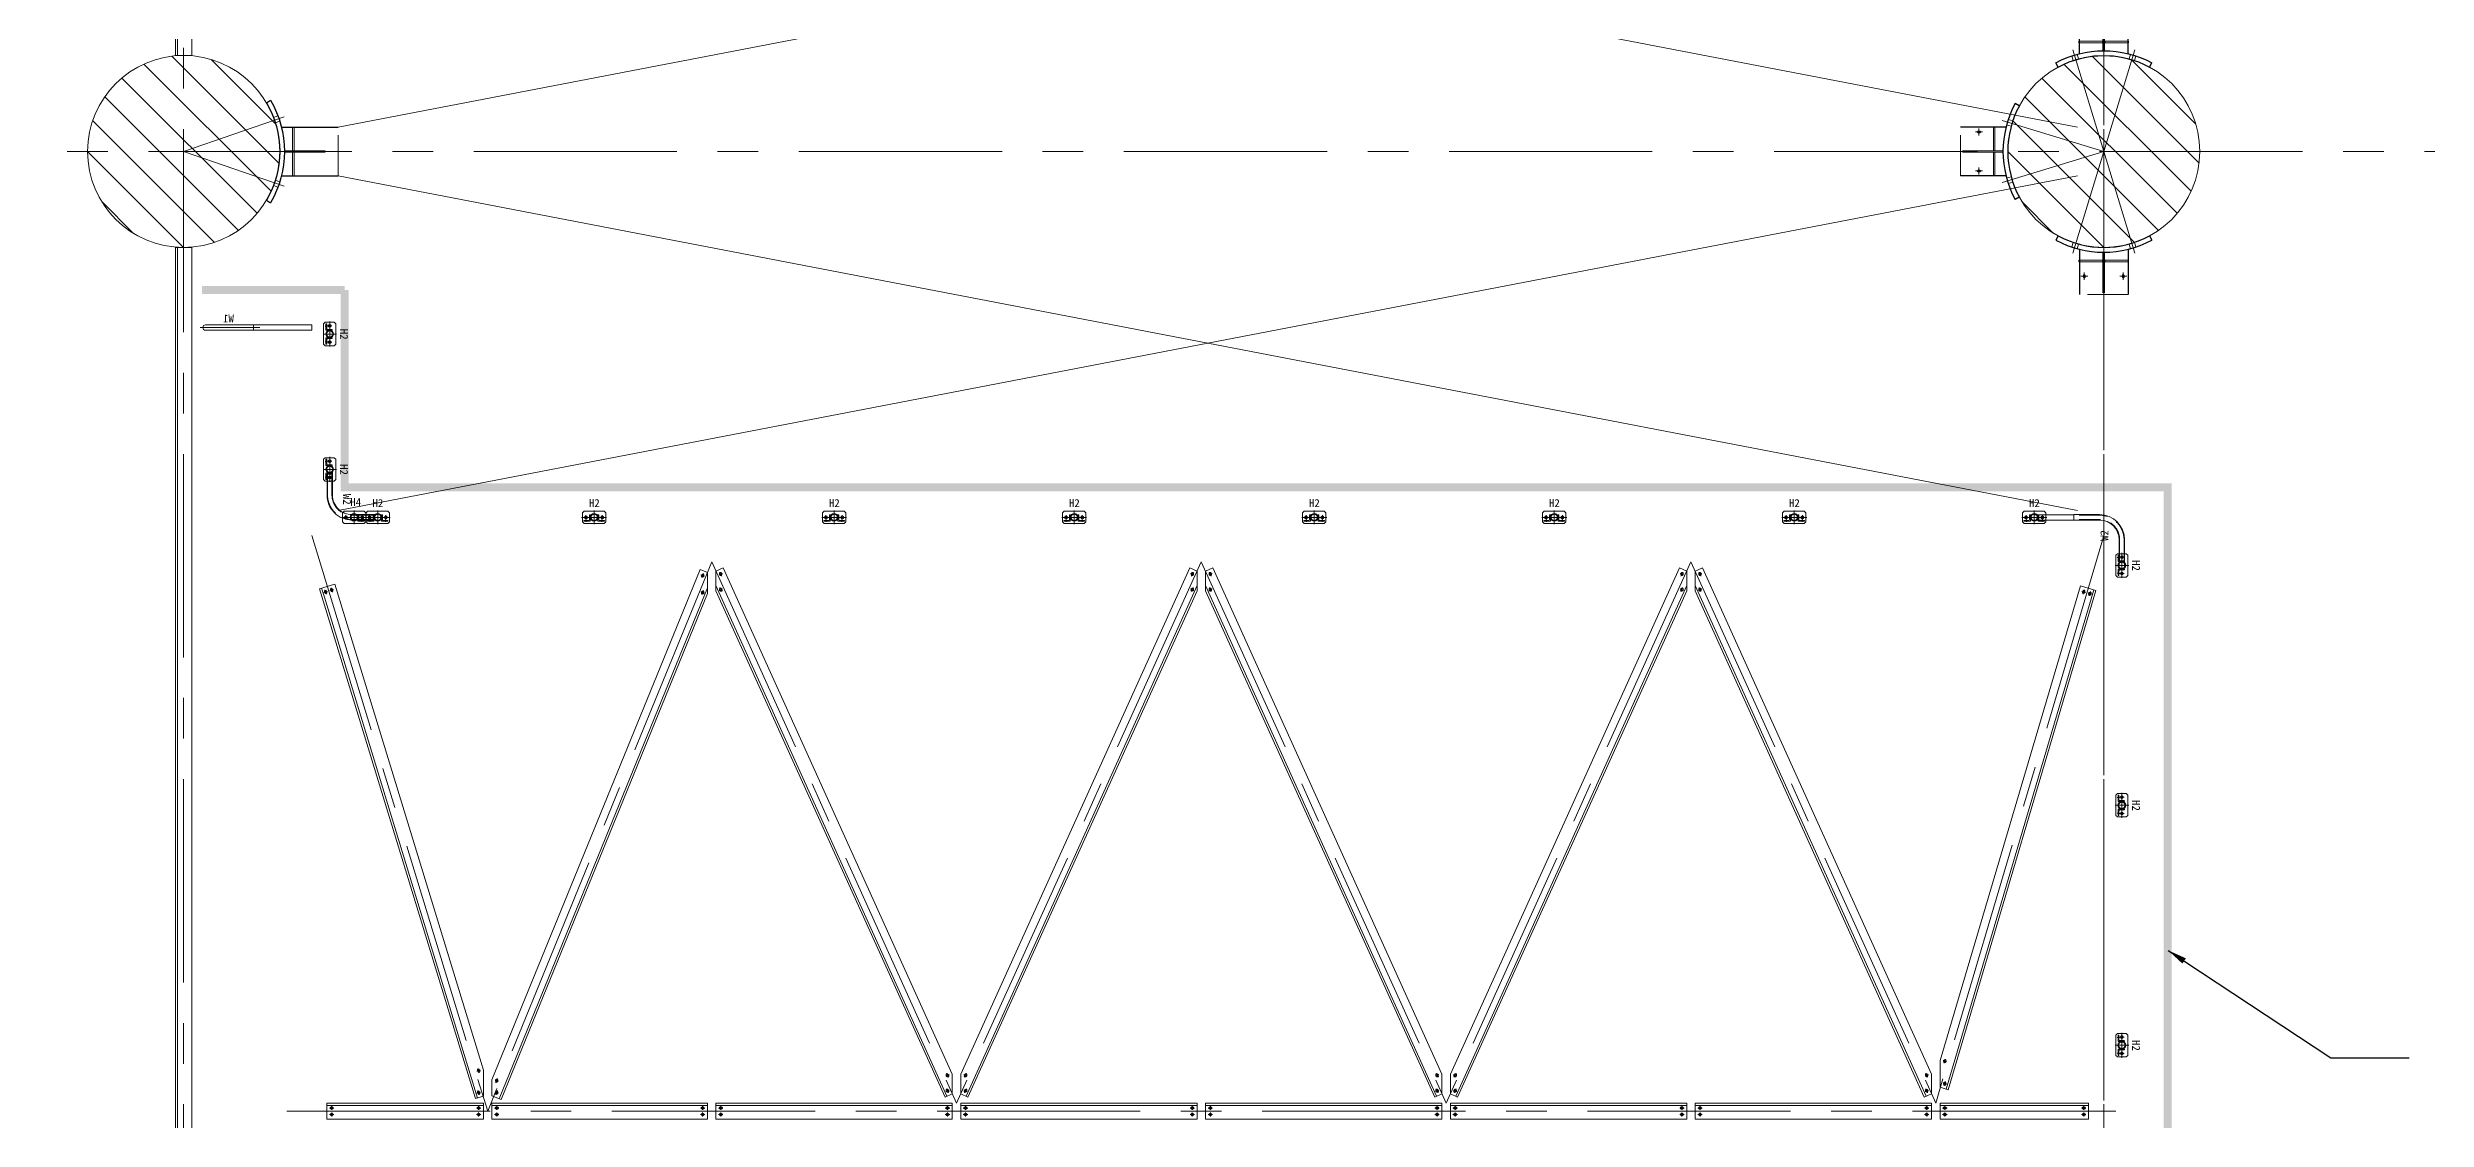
# Model space of a CAD drawing. Header units: millimetres. Extents: x -16602 to 168350, y -134254 to 50573.
# Drawn here: x 122185 to 137052, y -109989 to -103288 of the extents above; entities that cross this region are included whole.
import ezdxf

# ---------------------------------------------------------------- set-up
doc = ezdxf.new("R2010")
doc.units = ezdxf.units.MM
doc.header["$LTSCALE"] = 40
for name, pattern in [('CENTER', [50.8, 31.75, -6.35, 6.35, -6.35]), ('CENTER2', [28.575, 19.05, -3.175, 3.175, -3.175]), ('HIDDEN', [9.525, 6.35, -3.175]), ('HIDDEN2', [4.7625, 3.175, -1.5875])]:
    doc.linetypes.add(name, pattern=pattern)
doc.layers.get('0').update_dxf_attribs({"linetype": 'CONTINUOUS', "lineweight": 13})
for name, color, linetype, lineweight in [('01-CEN', 1, 'CENTER', 13), ('02-DIM', 2, 'CONTINUOUS', 13), ('04-HID', 3, 'HIDDEN', 13), ('06\\M+5B4D6\\M+5CFDF', 7, 'CONTINUOUS', 30), ('Handrail', 6, 'CONTINUOUS', 13)]:
    doc.layers.add(name, color=color, linetype=linetype, lineweight=lineweight)
doc.layers.get('02-DIM').off()
doc.styles.add('ROMANS', font='ROMANS.SHX', dxfattribs={"width": 0.75})
doc.styles.add('T', font='SimSun.ttf', dxfattribs={"height": 100})
doc.dimstyles.new('1TO80$7', dxfattribs={"dimscale": 80, "dimtxt": 2.5, "dimasz": 1.5, "dimexe": 1, "dimexo": 1.5, "dimgap": 1, "dimtad": 0, "dimdec": 0, "dimrnd": 0.5, "dimdsep": 46, "dimtxsty": 'ROMANS', "dimblk1": 'OBLIQUE', "dimblk2": 'OBLIQUE', "dimsah": 1, "dimcen": 0.09, "dimadec": 0, "dimazin": 0, "dimtfac": 0.6, "dimtdec": 0, "dimtmove": 0, "dimatfit": 2, "dimfxl": 0, "dimtolj": 1, "dimarcsym": 0})

# ---------------------------------------------------------------- blocks, each defined once
blk = doc.blocks.new('\\M+5B3A4\\M+5BFD7A')
at = {"layer": '01-CEN'}
for p, q in [((22.5, 0), (-22.5, 0)), ((0, -22.5), (0, 22.5))]:
    blk.add_line(p, q, dxfattribs=at)
at = {"layer": '04-HID'}
for p, q in [((5, 5), (-5, 5)), ((5, -5), (-5, -5))]:
    blk.add_line(p, q, dxfattribs=at)
at = {"layer": '04-HID', "ltscale": 30}
blk.add_circle((0, 0), 5, dxfattribs=at)
for centre, start, end in [((-5, 0), 90, 270), ((5, 0), 270, 90)]:
    blk.add_arc(centre, 5, start, end, dxfattribs=at)
blk = doc.blocks.new('BE2')
at = {"color": 7, "linetype": 'Continuous'}
blk.add_line((680, 152), (680, -152), dxfattribs=at)
at = {"layer": '01-CEN'}
for q in [(636, 194), (636, -194)]:
    blk.add_line((0, 0), q, dxfattribs=at)
at = {"layer": '04-HID'}
for p, q in [((569, 192), (597, 200)), ((579, 158), (608, 167)), ((895, 152), (895, -152)), ((630, 5), (895, 5)), ((630, -5), (895, -5)), ((569, -192), (597, -200)), ((579, -158), (608, -167))]:
    blk.add_line(p, q, dxfattribs=at)
for points in [[(680, 5), (690, 5), (690, 152), (680, 152)], [(680, -5), (690, -5), (690, -152), (680, -152)]]:
    blk.add_lwpolyline(points, close=True, dxfattribs=at)
at = {"layer": '06\\M+5B4D6\\M+5CFDF'}
for p, q in [((528, 285), (554, 300)), ((611, 152), (895, 152)), ((528, -285), (554, -300)), ((611, -152), (895, -152))]:
    blk.add_line(p, q, dxfattribs=at)
for radius in [630, 600]:
    blk.add_arc((0, 0), radius, 331.5908, 28.4092, dxfattribs=at)
at = {"layer": '02-DIM'}
blk.add_blockref('\\M+5B3A4\\M+5BFD7A', (780, 122), dxfattribs=at)
at = {"layer": '02-DIM', "xscale": -1, "rotation": 180}
blk.add_blockref('\\M+5B3A4\\M+5BFD7A', (780, -122), dxfattribs=at)
blk = doc.blocks.new('UA')
at = {"color": 7, "linetype": 'Continuous'}
blk.add_line((680, 152), (680, -152), dxfattribs=at)
at = {"layer": '01-CEN'}
for q in [(628, 217), (628, -217)]:
    blk.add_line((0, 0), q, dxfattribs=at)
at = {"layer": '04-HID'}
for p, q in [((561, 213), (589, 223)), ((572, 180), (601, 190)), ((965, 152), (965, -152)), ((630, 5), (965, 5)), ((630, -5), (965, -5)), ((561, -213), (589, -223)), ((572, -180), (601, -190))]:
    blk.add_line(p, q, dxfattribs=at)
for points in [[(680, 5), (690, 5), (690, 152), (680, 152)], [(680, -5), (690, -5), (690, -152), (680, -152)]]:
    blk.add_lwpolyline(points, close=True, dxfattribs=at)
at = {"layer": '06\\M+5B4D6\\M+5CFDF'}
for p, q in [((517, 305), (543, 320)), ((611, 152), (965, 152)), ((611, -152), (965, -152)), ((517, -305), (543, -320))]:
    blk.add_line(p, q, dxfattribs=at)
for radius in [600, 630]:
    blk.add_arc((0, 0), radius, 329.4423, 30.5577, dxfattribs=at)
blk = doc.blocks.new('BE')
at = {"color": 7, "linetype": 'Continuous'}
blk.add_line((680, 155), (680, -155), dxfattribs=at)
at = {"layer": '01-CEN'}
for q in [(636, 194), (636, -194)]:
    blk.add_line((0, 0), q, dxfattribs=at)
at = {"layer": '04-HID'}
for p, q in [((569, 192), (597, 200)), ((579, 158), (608, 167)), ((895, 152), (895, -152)), ((630, 5), (895, 5)), ((630, -5), (895, -5)), ((569, -192), (597, -200)), ((579, -158), (608, -167))]:
    blk.add_line(p, q, dxfattribs=at)
for points in [[(680, 8), (690, 8), (690, 155), (680, 155)], [(680, -8), (690, -8), (690, -155), (680, -155)]]:
    blk.add_lwpolyline(points, close=True, dxfattribs=at)
at = {"layer": '06\\M+5B4D6\\M+5CFDF'}
for p, q in [((528, 285), (554, 300)), ((611, 152), (895, 152)), ((528, -285), (554, -300)), ((611, -152), (895, -152))]:
    blk.add_line(p, q, dxfattribs=at)
for radius in [630, 600]:
    blk.add_arc((0, 0), radius, 331.5908, 28.4092, dxfattribs=at)
at = {"layer": '02-DIM'}
blk.add_blockref('\\M+5B3A4\\M+5BFD7A', (780, 122), dxfattribs=at)
at = {"layer": '02-DIM', "xscale": -1, "rotation": 180}
blk.add_blockref('\\M+5B3A4\\M+5BFD7A', (780, -122), dxfattribs=at)
blk = doc.blocks.new('040x05a')
for p, q in [((0, 40), (0, 0)), ((2.6, 40), (0, 40)), ((0, 0), (40, 0)), ((5, 11), (5, 37.6)), ((37.6, 5), (11, 5)), ((40, 0), (40, 2.6))]:
    blk.add_line(p, q)
for centre, radius, start, end in [((2.6, 37.6), 2.4, 0, 90), ((11, 11), 6, 180, 270), ((37.6, 2.6), 2.4, 0, 90)]:
    blk.add_arc(centre, radius, start, end)
blk = doc.blocks.new('H2')
at = {"linetype": 'CENTER2'}
for p, q in [((-78, 0), (78, 0)), ((0, -42), (0, 43))]:
    blk.add_line(p, q, dxfattribs=at)
for p, q in [((-73, 28), (-63, 38)), ((-73, 28), (-73, -28)), ((-37, 0), (-65, 0)), ((63, 38), (-63, 38)), ((-51, 14), (-51, -14)), ((37, 0), (65, 0)), ((51, 14), (51, -14)), ((63, 38), (73, 28)), ((73, -28), (73, 28)), ((-63, -38), (-73, -28)), ((-63, -38), (63, -38)), ((-56, -19), (-56, -24)), ((-49, -14), (-49, -29)), ((-42, -19), (-42, -24)), ((42, -19), (42, -24)), ((49, -14), (49, -29)), ((56, -19), (56, -24)), ((73, -28), (63, -38))]:
    blk.add_line(p, q)
for centre, radius in [((-51, 0), 9), ((0, 0), 24.1), ((0, 0), 20.1), ((51, 0), 9)]:
    blk.add_circle(centre, radius)
at = {"extrusion": (0, 0, -1), "zscale": -1}
blk.add_blockref('040x05a', (24, -24), dxfattribs=at)
blk.add_blockref('040x05a', (24, -24))
at = {"ltscale": 30, "style": 'T'}
blk.add_text('H2', height=50, dxfattribs=at).set_placement((-33, 64))
blk = doc.blocks.new('W2')
for p, q in [((-17, 0), (17, 0)), ((-17, -160), (-17, 0)), ((17, -160), (17, 0)), ((-300, -283), (-300, -317)), ((-140, -283), (-300, -283)), ((-140, -317), (-300, -317))]:
    blk.add_line(p, q)
at = {"linetype": 'HIDDEN2'}
for p, q in [((-14, -160), (-14, 0)), ((14, -160), (14, 0)), ((-140, -286), (-300, -286)), ((-140, -314), (-300, -314))]:
    blk.add_line(p, q, dxfattribs=at)
for radius in [154, 126]:
    blk.add_arc((-140, -160), radius, 270, 0, dxfattribs=at)
for radius in [157, 123]:
    blk.add_arc((-140, -160), radius, 270, 0)
at = {"style": 'T'}
blk.add_text('W2', height=50, dxfattribs=at).set_placement((-147, -216))
blk = doc.blocks.new('H4')
at = {"linetype": 'CENTER2'}
for p, q in [((78, 0), (-78, 0)), ((0, -42), (0, 43))]:
    blk.add_line(p, q, dxfattribs=at)
for p, q in [((-63, 38), (-73, 28)), ((-73, -28), (-73, 28)), ((-37, 0), (-65, 0)), ((-63, 38), (63, 38)), ((-51, 14), (-51, -14)), ((37, 0), (65, 0)), ((51, 14), (51, -14)), ((73, 28), (63, 38)), ((73, 28), (73, -28)), ((-73, -28), (-63, -38)), ((63, -38), (-63, -38)), ((42, -19), (42, -24)), ((49, -14), (49, -29)), ((56, -19), (56, -24)), ((63, -38), (73, -28))]:
    blk.add_line(p, q)
for centre, radius in [((-51, 0), 9), ((0, 0), 24.1), ((0, 0), 20.1), ((51, 0), 9)]:
    blk.add_circle(centre, radius)
blk.add_blockref('040x05a', (24, -24))
at = {"ltscale": 30, "style": 'T'}
blk.add_text('H4', height=50, dxfattribs=at).set_placement((-24, 70))
blk = doc.blocks.new('A$C2DE92BC2')
at = {"layer": 'Handrail'}
for p, q in [((-17, 0), (17, 0)), ((-17, -300), (-17, 0)), ((17, -300), (17, 0))]:
    blk.add_line(p, q, dxfattribs=at)
at = {"layer": 'Handrail', "linetype": 'CENTER2'}
blk.add_line((0, -334), (0, 40), dxfattribs=at)
at = {"layer": 'Handrail', "ltscale": 30}
blk.add_arc((0, -300), 16.8, 180, 0, dxfattribs=at)
at = {"layer": 'Handrail', "style": 'T'}
blk.add_text('W1', height=50, rotation=270, dxfattribs=at).set_placement((32, -123))
blk = doc.blocks.new('_OBLIQUE')
at = {"color": 0, "linetype": 'ByBlock'}
blk.add_line((-0.5, -0.5), (0.5, 0.5), dxfattribs=at)

msp = doc.modelspace()

# ---------------------------------------------------------------- hatches: boundary and pattern name
h = msp.add_hatch()
h.set_pattern_fill('ANSI31', color=256, scale=50, style=0)
h.set_pattern_definition([(315, (19853.43, -102833.53), (-112.2532, -112.2532), [])])
edge = h.paths.add_edge_path()
edge.add_arc((123035.6, -103938), 600, 0, 360, ccw=False)
h = msp.add_hatch()
h.set_pattern_fill('ANSI31', color=256, scale=50, style=0)
h.set_pattern_definition([(315, (31853.43, -102833.53), (-112.2532, -112.2532), [])])
edge = h.paths.add_edge_path()
edge.add_arc((135035.6, -103938), 600, 0, 360, ccw=False)

# ---------------------------------------------------------------- linework, layer by layer
for points in [[(123085.6, -103338), (123085.6, -92538), (122985.6, -92538), (122985.6, -103338)], [(123085.6, -115338), (123085.6, -104538), (122985.6, -104538), (122985.6, -115338)], [(126309, -106569), (126262.6, -106550.1), (124962.2, -109740.3), (124962.2, -109841.3), (125019.5, -109864.7), (126309, -106701)], [(126362.2, -106560.6), (126407.2, -106540.2), (127839, -109706.1), (127839, -109829), (127794, -109849.3), (126362.2, -106683.5)], [(129369, -106560.6), (129324, -106540.2), (127892.2, -109706.1), (127892.2, -109829), (127937.2, -109849.3), (129369, -106683.5)], [(129422.2, -106560.6), (129467.2, -106540.2), (130899, -109706.1), (130899, -109829), (130854, -109849.3), (129422.2, -106683.5)], [(132429, -106560.6), (132384, -106540.2), (130952.2, -109706.1), (130952.2, -109829), (130997.2, -109849.3), (132429, -106683.5)], [(132482.2, -106560.6), (132527.2, -106540.2), (133959, -109706.1), (133959, -109829), (133914, -109849.3), (132482.2, -106683.5)], [(124909, -109843.4), (124859.1, -109858.7), (123885.2, -106671.4), (123980.8, -106642.2), (124909, -109679.9)], [(134986, -106682), (134890.1, -106653.7), (134012.2, -109620.2), (134012.2, -109787.9), (134062.5, -109802.8)], [(123930.9, -109888), (124909, -109888), (124909, -109988), (123930.9, -109988)], [(124962.2, -109888), (126309, -109888), (126309, -109988), (124962.2, -109988)], [(126362.2, -109888), (127839, -109888), (127839, -109988), (126362.2, -109988)], [(127892.2, -109888), (129369, -109888), (129369, -109988), (127892.2, -109988)], [(129422.2, -109888), (130899, -109888), (130899, -109988), (129422.2, -109988)], [(130952.2, -109888), (132429, -109888), (132429, -109988), (130952.2, -109988)], [(132482.2, -109888), (133959, -109888), (133959, -109988), (132482.2, -109988)], [(134012.2, -109888), (134940.3, -109888), (134940.3, -109988), (134012.2, -109988)]]:
    msp.add_lwpolyline(points, close=True)
for points in [[(122997, -103338), (122997, -103278), (122997, -92598), (122997, -92538)], [(122997.8, -115338), (122997.8, -115278), (122997.8, -104598), (122997.8, -104538)], [(123897.6, -106667.6), (123915.2, -106725), (124871.5, -109854.9)], [(126309, -106666.6), (125007.5, -109859.8)], [(126362.2, -106651.9), (127805.9, -109844)], [(129369, -106651.9), (127925.3, -109844)], [(129422.2, -106651.9), (130865.9, -109844)], [(132429, -106651.9), (130985.3, -109844)], [(132482.2, -106651.9), (133925.9, -109844)], [(134973.5, -106678.4), (134050, -109799.1)], [(123930.9, -109901), (123990.9, -109901), (124849, -109901), (124909, -109901)], [(124962.2, -109901), (125022.2, -109901), (126249, -109901), (126309, -109901)], [(126362.2, -109901), (126422.2, -109901), (127779, -109901), (127839, -109901)], [(127892.2, -109901), (127952.2, -109901), (129309, -109901), (129369, -109901)], [(129422.2, -109901), (129482.2, -109901), (130839, -109901), (130899, -109901)], [(130952.2, -109901), (131012.2, -109901), (132369, -109901), (132429, -109901)], [(132482.2, -109901), (132542.2, -109901), (133899, -109901), (133959, -109901)], [(134012.2, -109901), (134072.2, -109901), (134880.3, -109901), (134940.3, -109901)]]:
    msp.add_lwpolyline(points)
for points in [[(126273.7, -106583.8), (126271.4, -106589.3, 1), (126284.4, -106594.6), (126286.6, -106589, 1), (126273.7, -106583.8)], [(126397.4, -106574.3), (126399.8, -106579.8, -1), (126387.1, -106585.5), (126384.6, -106580.1, -1), (126397.4, -106574.3)], [(129333.9, -106574.3), (129331.4, -106579.8, 1), (129344.2, -106585.5), (129346.6, -106580.1, 1), (129333.9, -106574.3)], [(129457.4, -106574.3), (129459.8, -106579.8, -1), (129447.1, -106585.5), (129444.6, -106580.1, -1), (129457.4, -106574.3)], [(132393.9, -106574.3), (132391.4, -106579.8, 1), (132404.2, -106585.5), (132406.6, -106580.1, 1), (132393.9, -106574.3)], [(132517.4, -106574.3), (132519.8, -106579.8, -1), (132507.1, -106585.5), (132504.6, -106580.1, -1), (132517.4, -106574.3)], [(123928.5, -106686.4), (123930.2, -106692.2, -1), (123916.8, -106696.2), (123915.1, -106690.5, -1), (123928.5, -106686.4)], [(123966.7, -106674.7), (123968.5, -106680.5, -1), (123955.1, -106684.6), (123953.3, -106678.8, -1), (123966.7, -106674.7)], [(126273.7, -106689.7), (126271.4, -106695.3, 1), (126284.4, -106700.6), (126286.6, -106695, 1), (126273.7, -106689.7)], [(126397.4, -106671.4), (126399.8, -106676.8, -1), (126387.1, -106682.6), (126384.6, -106677.1, -1), (126397.4, -106671.4)], [(129333.9, -106671.4), (129331.4, -106676.8, 1), (129344.2, -106682.6), (129346.6, -106677.1, 1), (129333.9, -106671.4)], [(129457.4, -106671.4), (129459.8, -106676.8, -1), (129447.1, -106682.6), (129444.6, -106677.1, -1), (129457.4, -106671.4)], [(132393.9, -106671.4), (132391.4, -106676.8, 1), (132404.2, -106682.6), (132406.6, -106677.1, 1), (132393.9, -106671.4)], [(132517.4, -106671.4), (132519.8, -106676.8, -1), (132507.1, -106682.6), (132504.6, -106677.1, -1), (132517.4, -106671.4)], [(134904.5, -106686.1), (134902.8, -106691.8, 1), (134916.2, -106695.8), (134917.9, -106690.1, 1), (134904.5, -106686.1)], [(134942.8, -106697.4), (134941.1, -106703.2, 1), (134954.5, -106707.2), (134956.2, -106701.4, 1), (134942.8, -106697.4)], [(124886.6, -109685.2), (124884.8, -109679.4, 1), (124871.4, -109683.5), (124873.2, -109689.2, 1), (124886.6, -109685.2)], [(127816.6, -109712.4), (127814.2, -109707, 1), (127801.4, -109712.7), (127803.9, -109718.2, 1), (127816.6, -109712.4)], [(127914.6, -109712.4), (127917.1, -109707, -1), (127929.8, -109712.7), (127927.4, -109718.2, -1), (127914.6, -109712.4)], [(130876.6, -109712.4), (130874.2, -109707, 1), (130861.4, -109712.7), (130863.9, -109718.2, 1), (130876.6, -109712.4)], [(130974.6, -109712.4), (130977.1, -109707, -1), (130989.8, -109712.7), (130987.4, -109718.2, -1), (130974.6, -109712.4)], [(133936.6, -109712.4), (133934.2, -109707, 1), (133921.4, -109712.7), (133923.9, -109718.2, 1), (133936.6, -109712.4)], [(134034.7, -109625.4), (134036.4, -109619.6, -1), (134049.8, -109623.6), (134048.1, -109629.4, -1), (134034.7, -109625.4)], [(124886.6, -109822), (124884.8, -109816.3, 1), (124871.4, -109820.4), (124873.2, -109826.1, 1), (124886.6, -109822)], [(124984.6, -109746.3), (124986.9, -109740.7, -1), (124999.8, -109746), (124997.6, -109751.6, -1), (124984.6, -109746.3)], [(124984.6, -109821.3), (124986.9, -109815.7, -1), (124999.8, -109821), (124997.6, -109826.6, -1), (124984.6, -109821.3)], [(127816.6, -109809.5), (127814.2, -109804, 1), (127801.4, -109809.8), (127803.9, -109815.3, 1), (127816.6, -109809.5)], [(127914.6, -109809.5), (127917.1, -109804, -1), (127929.8, -109809.8), (127927.4, -109815.3, -1), (127914.6, -109809.5)], [(130876.6, -109809.5), (130874.2, -109804, 1), (130861.4, -109809.8), (130863.9, -109815.3, 1), (130876.6, -109809.5)], [(130974.6, -109809.5), (130977.1, -109804, -1), (130989.8, -109809.8), (130987.4, -109815.3, -1), (130974.6, -109809.5)], [(133936.6, -109809.5), (133934.2, -109804, 1), (133921.4, -109809.8), (133923.9, -109815.3, 1), (133936.6, -109809.5)], [(134034.7, -109766.4), (134036.4, -109760.6, -1), (134049.8, -109764.6), (134048.1, -109770.3, -1), (134034.7, -109766.4)], [(123957.9, -109911), (123963.9, -109911, -1), (123963.9, -109925), (123957.9, -109925, -1), (123957.9, -109911)], [(123957.9, -109951), (123963.9, -109951, -1), (123963.9, -109965), (123957.9, -109965, -1), (123957.9, -109951)], [(124882, -109911), (124876, -109911, 1), (124876, -109925), (124882, -109925, 1), (124882, -109911)], [(124882, -109951), (124876, -109951, 1), (124876, -109965), (124882, -109965, 1), (124882, -109951)], [(124989.2, -109911), (124995.2, -109911, -1), (124995.2, -109925), (124989.2, -109925, -1), (124989.2, -109911)], [(124989.2, -109951), (124995.2, -109951, -1), (124995.2, -109965), (124989.2, -109965, -1), (124989.2, -109951)], [(126282, -109911), (126276, -109911, 1), (126276, -109925), (126282, -109925, 1), (126282, -109911)], [(126282, -109951), (126276, -109951, 1), (126276, -109965), (126282, -109965, 1), (126282, -109951)], [(126389.2, -109911), (126395.2, -109911, -1), (126395.2, -109925), (126389.2, -109925, -1), (126389.2, -109911)], [(126389.2, -109951), (126395.2, -109951, -1), (126395.2, -109965), (126389.2, -109965, -1), (126389.2, -109951)], [(127812, -109911), (127806, -109911, 1), (127806, -109925), (127812, -109925, 1), (127812, -109911)], [(127812, -109951), (127806, -109951, 1), (127806, -109965), (127812, -109965, 1), (127812, -109951)], [(127919.2, -109911), (127925.2, -109911, -1), (127925.2, -109925), (127919.2, -109925, -1), (127919.2, -109911)], [(127919.2, -109951), (127925.2, -109951, -1), (127925.2, -109965), (127919.2, -109965, -1), (127919.2, -109951)], [(129342, -109911), (129336, -109911, 1), (129336, -109925), (129342, -109925, 1), (129342, -109911)], [(129342, -109951), (129336, -109951, 1), (129336, -109965), (129342, -109965, 1), (129342, -109951)], [(129449.2, -109911), (129455.2, -109911, -1), (129455.2, -109925), (129449.2, -109925, -1), (129449.2, -109911)], [(129449.2, -109951), (129455.2, -109951, -1), (129455.2, -109965), (129449.2, -109965, -1), (129449.2, -109951)], [(130872, -109911), (130866, -109911, 1), (130866, -109925), (130872, -109925, 1), (130872, -109911)], [(130872, -109951), (130866, -109951, 1), (130866, -109965), (130872, -109965, 1), (130872, -109951)], [(130979.2, -109911), (130985.2, -109911, -1), (130985.2, -109925), (130979.2, -109925, -1), (130979.2, -109911)], [(130979.2, -109951), (130985.2, -109951, -1), (130985.2, -109965), (130979.2, -109965, -1), (130979.2, -109951)], [(132402, -109911), (132396, -109911, 1), (132396, -109925), (132402, -109925, 1), (132402, -109911)], [(132402, -109951), (132396, -109951, 1), (132396, -109965), (132402, -109965, 1), (132402, -109951)], [(132509.2, -109911), (132515.2, -109911, -1), (132515.2, -109925), (132509.2, -109925, -1), (132509.2, -109911)], [(132509.2, -109951), (132515.2, -109951, -1), (132515.2, -109965), (132509.2, -109965, -1), (132509.2, -109951)], [(133932, -109911), (133926, -109911, 1), (133926, -109925), (133932, -109925, 1), (133932, -109911)], [(133932, -109951), (133926, -109951, 1), (133926, -109965), (133932, -109965, 1), (133932, -109951)], [(134039.2, -109911), (134045.2, -109911, -1), (134045.2, -109925), (134039.2, -109925, -1), (134039.2, -109911)], [(134039.2, -109951), (134045.2, -109951, -1), (134045.2, -109965), (134039.2, -109965, -1), (134039.2, -109951)], [(134913.3, -109911), (134907.3, -109911, 1), (134907.3, -109925), (134913.3, -109925, 1), (134913.3, -109911)], [(134913.3, -109951), (134907.3, -109951, 1), (134907.3, -109965), (134913.3, -109965, 1), (134913.3, -109951)]]:
    msp.add_lwpolyline(points, format="xyb")
at = {"color": 9}
for centre in [(123035.6, -103938), (135035.6, -103938)]:
    msp.add_circle(centre, 600, dxfattribs=at)
for centre in [(126279, -106589.2), (126392.2, -106579.9), (129339, -106579.9), (129452.2, -106579.9), (132399, -106579.9), (132512.2, -106579.9), (123922.7, -106691.3), (123960.9, -106679.6), (126279, -106695.2), (126392.2, -106677), (129339, -106677), (129452.2, -106677), (132399, -106677), (132512.2, -106677), (134910.3, -106691), (134948.7, -106702.3), (124879, -109684.3), (127809, -109712.6), (127922.2, -109712.6), (130869, -109712.6), (130982.2, -109712.6), (133929, -109712.6), (134042.2, -109624.5), (124879, -109821.2), (124992.2, -109746.2), (124992.2, -109821.2), (127809, -109809.6), (127922.2, -109809.6), (130869, -109809.6), (130982.2, -109809.6), (133929, -109809.6), (134042.2, -109765.5), (123960.9, -109918), (123960.9, -109958), (124879, -109918), (124879, -109958), (124992.2, -109918), (124992.2, -109958), (126279, -109918), (126279, -109958), (126392.2, -109918), (126392.2, -109958), (127809, -109918), (127809, -109958), (127922.2, -109918), (127922.2, -109958), (129339, -109918), (129339, -109958), (129452.2, -109918), (129452.2, -109958), (130869, -109918), (130869, -109958), (130982.2, -109918), (130982.2, -109958), (132399, -109918), (132399, -109958), (132512.2, -109918), (132512.2, -109958), (133929, -109918), (133929, -109958), (134042.2, -109918), (134042.2, -109958), (134910.3, -109918), (134910.3, -109958)]:
    msp.add_circle(centre, 7.5)
at = {"layer": '01-CEN'}
for p, q in [((123035.6, 34377.6), (123035.6, -134253.7)), ((135035.6, 34377.6), (135035.6, -134253.7)), ((135035.6, -134253.7), (135035.6, 34377.6)), ((116720, -103938), (153351.3, -103938)), ((123835.6, -106338), (124935.6, -109938)), ((135039.2, -106326), (133985.6, -109886.3)), ((126335.6, -106503.3), (124935.6, -109938)), ((126289.7, -106593.5), (126268.4, -106584.8)), ((126273.7, -106602.1), (126284.3, -106576.2)), ((126335.6, -106503.3), (127865.6, -109886.3)), ((126381.7, -106584.7), (126402.7, -106575.2)), ((126398, -106592.7), (126386.4, -106567.2)), ((129395.6, -106503.3), (127865.6, -109886.3)), ((129349.5, -106584.7), (129328.5, -106575.2)), ((129333.2, -106592.7), (129344.8, -106567.2)), ((129395.6, -106503.3), (130925.6, -109886.3)), ((129441.7, -106584.7), (129462.7, -106575.2)), ((129458, -106592.7), (129446.4, -106567.2)), ((132455.6, -106503.3), (130925.6, -109886.3)), ((132409.5, -106584.7), (132388.5, -106575.2)), ((132393.2, -106592.7), (132404.8, -106567.2)), ((132455.6, -106503.3), (133985.6, -109886.3)), ((132501.7, -106584.7), (132522.7, -106575.2)), ((132518, -106592.7), (132506.4, -106567.2)), ((123911.7, -106694.7), (123933.7, -106688)), ((123926.8, -106704.7), (123918.6, -106677.9)), ((123949.9, -106683), (123971.9, -106676.3)), ((123965, -106693), (123956.8, -106666.3)), ((126289.7, -106699.5), (126268.4, -106690.8)), ((126273.7, -106708.1), (126284.3, -106682.2)), ((126381.7, -106681.7), (126402.7, -106672.3)), ((126398, -106689.7), (126386.4, -106664.2)), ((129349.5, -106681.7), (129328.5, -106672.3)), ((129333.2, -106689.7), (129344.8, -106664.2)), ((129441.7, -106681.7), (129462.7, -106672.3)), ((129458, -106689.7), (129446.4, -106664.2)), ((132409.5, -106681.7), (132388.5, -106672.3)), ((132393.2, -106689.7), (132404.8, -106664.2)), ((132501.7, -106681.7), (132522.7, -106672.3)), ((132518, -106689.7), (132506.4, -106664.2)), ((134921.3, -106694.2), (134899.3, -106687.7)), ((134906.3, -106704.4), (134914.3, -106677.5)), ((134959.7, -106705.6), (134937.6, -106699)), ((134944.7, -106715.7), (134952.6, -106688.9)), ((124868, -109687.7), (124890, -109681)), ((124874.9, -109670.9), (124883.1, -109697.7)), ((127798.5, -109717.3), (127819.5, -109707.8)), ((127803.2, -109699.8), (127814.8, -109725.3)), ((127932.7, -109717.3), (127911.7, -109707.8)), ((127928, -109699.8), (127916.4, -109725.3)), ((130858.5, -109717.3), (130879.5, -109707.8)), ((130863.2, -109699.8), (130874.8, -109725.3)), ((130992.7, -109717.3), (130971.7, -109707.8)), ((130988, -109699.8), (130976.4, -109725.3)), ((133918.5, -109717.3), (133939.5, -109707.8)), ((133923.2, -109699.8), (133934.8, -109725.3)), ((134053.2, -109627.8), (134031.2, -109621.2)), ((134046.2, -109611.1), (134038.2, -109637.9)), ((124868, -109824.6), (124890, -109817.9)), ((124874.9, -109807.8), (124883.1, -109834.6)), ((125002.9, -109750.5), (124981.6, -109741.8)), ((125002.9, -109825.5), (124981.6, -109816.8)), ((124997.5, -109733.2), (124986.9, -109759.1)), ((124997.5, -109808.2), (124986.9, -109834.1)), ((127798.5, -109814.4), (127819.5, -109804.9)), ((127803.2, -109796.9), (127814.8, -109822.4)), ((127932.7, -109814.4), (127911.7, -109804.9)), ((127928, -109796.9), (127916.4, -109822.4)), ((130858.5, -109814.4), (130879.5, -109804.9)), ((130863.2, -109796.9), (130874.8, -109822.4)), ((130992.7, -109814.4), (130971.7, -109804.9)), ((130988, -109796.9), (130976.4, -109822.4)), ((133918.5, -109814.4), (133939.5, -109804.9)), ((133923.2, -109796.9), (133934.8, -109822.4)), ((134053.2, -109768.7), (134031.2, -109762.2)), ((134046.2, -109752.1), (134038.2, -109778.9)), ((123680.3, -109938), (135190.9, -109938)), ((123974.9, -109918), (123946.9, -109918)), ((123974.9, -109958), (123946.9, -109958)), ((123960.9, -109929.5), (123960.9, -109906.5)), ((123960.9, -109969.5), (123960.9, -109946.5)), ((124865, -109918), (124893, -109918)), ((124865, -109958), (124893, -109958)), ((124879, -109929.5), (124879, -109906.5)), ((124879, -109969.5), (124879, -109946.5)), ((125006.2, -109918), (124978.2, -109918)), ((125006.2, -109958), (124978.2, -109958)), ((124992.2, -109929.5), (124992.2, -109906.5)), ((124992.2, -109969.5), (124992.2, -109946.5)), ((126265, -109918), (126293, -109918)), ((126265, -109958), (126293, -109958)), ((126279, -109929.5), (126279, -109906.5)), ((126279, -109969.5), (126279, -109946.5)), ((126406.2, -109918), (126378.2, -109918)), ((126406.2, -109958), (126378.2, -109958)), ((126392.2, -109929.5), (126392.2, -109906.5)), ((126392.2, -109969.5), (126392.2, -109946.5)), ((127795, -109918), (127823, -109918)), ((127795, -109958), (127823, -109958)), ((127809, -109929.5), (127809, -109906.5)), ((127809, -109969.5), (127809, -109946.5)), ((127936.2, -109918), (127908.2, -109918)), ((127936.2, -109958), (127908.2, -109958)), ((127922.2, -109929.5), (127922.2, -109906.5)), ((127922.2, -109969.5), (127922.2, -109946.5)), ((129325, -109918), (129353, -109918)), ((129325, -109958), (129353, -109958)), ((129339, -109929.5), (129339, -109906.5)), ((129339, -109969.5), (129339, -109946.5)), ((129466.2, -109918), (129438.2, -109918)), ((129466.2, -109958), (129438.2, -109958)), ((129452.2, -109929.5), (129452.2, -109906.5)), ((129452.2, -109969.5), (129452.2, -109946.5)), ((130855, -109918), (130883, -109918)), ((130855, -109958), (130883, -109958)), ((130869, -109929.5), (130869, -109906.5)), ((130869, -109969.5), (130869, -109946.5)), ((130996.2, -109918), (130968.2, -109918)), ((130996.2, -109958), (130968.2, -109958)), ((130982.2, -109929.5), (130982.2, -109906.5)), ((130982.2, -109969.5), (130982.2, -109946.5)), ((132385, -109918), (132413, -109918)), ((132385, -109958), (132413, -109958)), ((132399, -109929.5), (132399, -109906.5)), ((132399, -109969.5), (132399, -109946.5)), ((132526.2, -109918), (132498.2, -109918)), ((132526.2, -109958), (132498.2, -109958)), ((132512.2, -109929.5), (132512.2, -109906.5)), ((132512.2, -109969.5), (132512.2, -109946.5)), ((133915, -109918), (133943, -109918)), ((133915, -109958), (133943, -109958)), ((133929, -109929.5), (133929, -109906.5)), ((133929, -109969.5), (133929, -109946.5)), ((134056.2, -109918), (134028.2, -109918)), ((134056.2, -109958), (134028.2, -109958)), ((134042.2, -109929.5), (134042.2, -109906.5)), ((134042.2, -109969.5), (134042.2, -109946.5)), ((134896.3, -109918), (134924.3, -109918)), ((134896.3, -109958), (134924.3, -109958)), ((134910.3, -109929.5), (134910.3, -109906.5)), ((134910.3, -109969.5), (134910.3, -109946.5))]:
    msp.add_line(p, q, dxfattribs=at)
at = {"layer": '01-CEN', "ltscale": 30}
for p, q in [((134870.3, -103786), (124000.9, -101693)), ((134870.3, -101693), (124000.9, -103786)), ((134870.3, -106183), (124000.9, -104090)), ((134870.3, -104090), (124000.9, -106183))]:
    msp.add_line(p, q, dxfattribs=at)
at = {"layer": 'Handrail', "const_width": 50}
for points in [[(123149.5, -104804.3), (124041.8, -104804.3)], [(124199.7, -113896.8), (132284.8, -113896.8), (132284.8, -112335.9), (135435.6, -112335.9), (135435.6, -106037.3), (124041.8, -106037.3), (124041.8, -104804.3)]]:
    msp.add_lwpolyline(points, dxfattribs=at)
at = {"layer": 'Handrail', "ltscale": 30}
msp.add_lwpolyline([(123472.4, -105055.3), (123835.6, -105055.3), (123835.6, -105021.8), (123472.4, -105021.8)], close=True, dxfattribs=at)
at = {"layer": 'Handrail'}
msp.add_lwpolyline([(134600.9, -106208.5), (134848.4, -106208.5), (134848.4, -106242), (134600.9, -106242)], close=True, dxfattribs=at)
msp.add_lwpolyline([(134600.9, -106208.5), (134848.4, -106208.5), (134848.4, -106242), (134600.9, -106242)], close=True, dxfattribs=at)

# ---------------------------------------------------------------- block references
at = {"layer": '02-DIM', "xscale": -1}
for name, p, rotation in [('BE', (135035.6, -103938), 270), ('UA', (123035.6, -103938), 180)]:
    msp.add_blockref(name, p, dxfattribs=dict(at, rotation=rotation))
at = {"layer": '02-DIM'}
for name, rotation in [('BE2', 180), ('BE', 270)]:
    msp.add_blockref(name, (135035.6, -103938), dxfattribs=dict(at, rotation=rotation))
at = {"layer": '02-DIM', "ltscale": 30, "xscale": -1, "rotation": 270}
msp.add_blockref('A$C2DE92BC2', (123472.4, -105038.5), dxfattribs=at)
at = {"layer": 'Handrail'}
for name, p, rotation in [('H2', (123948.4, -105079), 270), ('H2', (123948.4, -105925.2), 270), ('W2', (124248.4, -106225.2), 270), ('W2', (134848.4, -106225.2), 90), ('W2', (134848.4, -106225.2), 90), ('H2', (135148.4, -106525.2), 270), ('H2', (135148.4, -106525.2), 270), ('H2', (135148.4, -108025.2), 270), ('H2', (135148.4, -108025.2), 270), ('H2', (135148.4, -109525.2), 270), ('H2', (135148.4, -109525.2), 270)]:
    msp.add_blockref(name, p, dxfattribs=dict(at, rotation=rotation))
for name, p in [('H4', (124100.9, -106225.2)), ('H2', (124248.4, -106225.2)), ('H2', (125600.9, -106225.2)), ('H2', (125600.9, -106225.2)), ('H2', (127100.9, -106225.2)), ('H2', (127100.9, -106225.2)), ('H2', (128600.9, -106225.2)), ('H2', (128600.9, -106225.2)), ('H2', (130100.9, -106225.2)), ('H2', (130100.9, -106225.2)), ('H2', (131600.9, -106225.2)), ('H2', (131600.9, -106225.2)), ('H2', (133100.9, -106225.2)), ('H2', (133100.9, -106225.2)), ('H2', (134600.9, -106225.2)), ('H2', (134600.9, -106225.2))]:
    msp.add_blockref(name, p, dxfattribs=at)

# ---------------------------------------------------------------- leaders
msp.add_leader([(135437.7, -108932.1), (136455.3, -109604.3), (136944.9, -109604.3)], dimstyle='1TO80$7', override={"dimgap": 1, "dimtad": 0})

doc.saveas('drawing.dxf')
